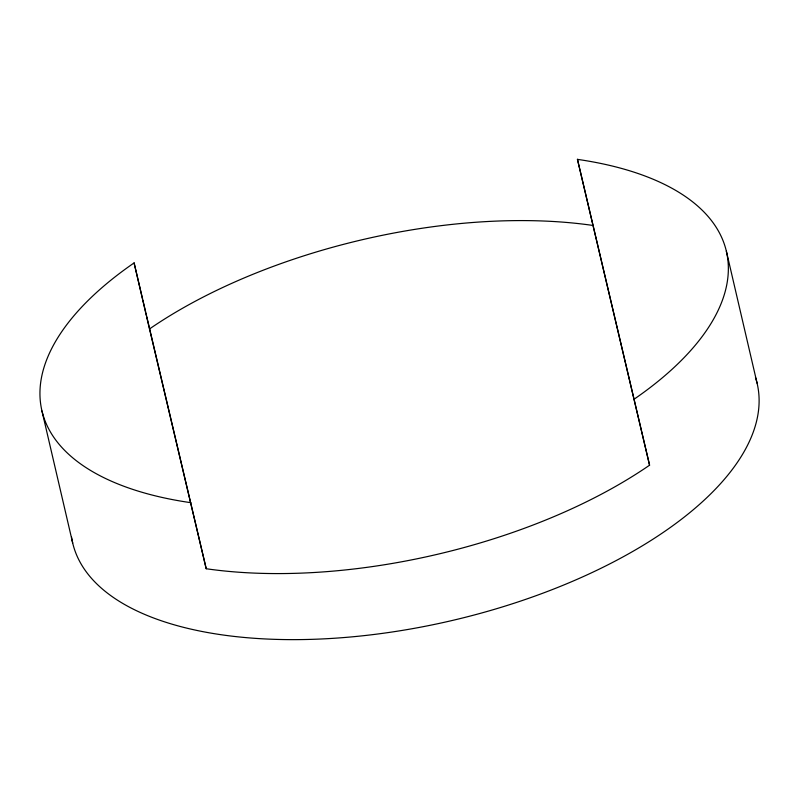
<?xml version="1.0" encoding="UTF-8"?>
<svg xmlns="http://www.w3.org/2000/svg" width="799" height="799" viewBox="0 0 799 799"><rect width="100%" height="100%" fill="white"/><g stroke="black" fill="none" stroke-linecap="round" stroke-linejoin="round"><path stroke-width="1.2" d="M649.577 465.188L577.457 159.371L649.577 465.188A351.4 161.718 -13.1 0 1 206.212 568.738L146.577 316.584M142.502 299.046L134.092 262.921L206.212 568.738M726.341 251.106L757.082 383.22M142.741 300.074L145.618 312.459M145.857 313.488L146.337 315.555M41.957 410.946L72.699 543.06M755.455 377.378A351.4 161.718 -13.1 0 1 452.144 620.503A351.4 161.718 -13.1 0 1 71.54 537.108M577.457 159.371A351.4 161.718 -13.1 0 1 634.206 399.13M190.841 502.681A351.4 161.718 -13.1 0 1 134.092 262.921M149.463 328.978A351.4 161.718 -13.1 0 1 592.828 225.428"/></g></svg>
